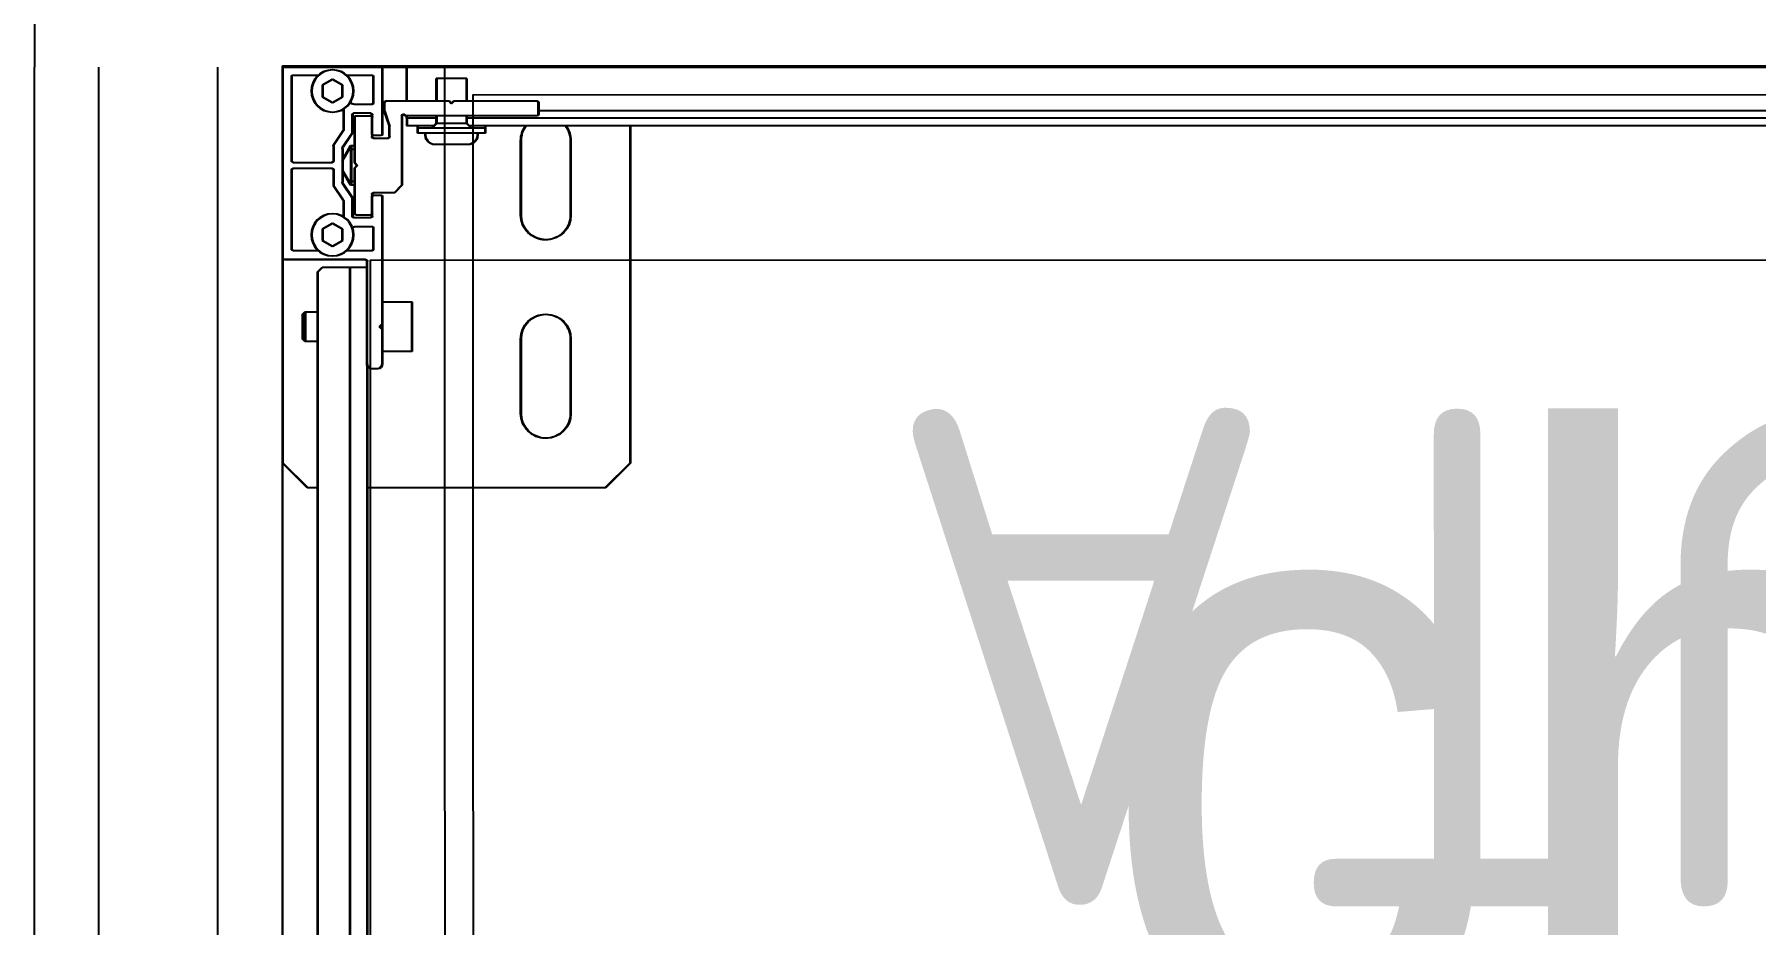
# Model space of a CAD drawing. Header units: centimetres. Extents: x 2648 to 12729, y 1890 to 6224.
# Drawn here: x 8892.79 to 8927.49, y 4584.8 to 4602.74 of the extents above; entities that cross this region are included whole.
import ezdxf

# ---------------------------------------------------------------- set-up
doc = ezdxf.new("R2010")
doc.units = ezdxf.units.CM
for name, color, linetype in [('B aménagement intérieur', 252, 'Continuous'), ('B Général', 252, 'Continuous'), ('C ANNOTATIONS-prestations', 252, 'Continuous'), ('D SURFACES-shab', 252, 'Continuous'), ('F REMPLISSAGE-vert clair', 252, 'Continuous'), ('F REMPLISSAGE-vert foncé', 252, 'Continuous'), ('MTI900_Alu', 252, 'Continuous')]:
    doc.layers.add(name, color=color, linetype=linetype)
doc.layers.add('prlm-CHAUFF', color=4, linetype='Continuous', lineweight=25)
doc.layers.add('prlm-ELEC-CFO', color=10, linetype='Continuous', lineweight=25)
doc.styles.add('prlm-elec-cfo', font='comic.ttf', dxfattribs={"height": 12})
doc.styles.get("Standard").update_dxf_attribs({"font": 'isocp.shx', "height": 15})

# ---------------------------------------------------------------- blocks, each defined once
blk = doc.blocks.new('B 80.Gaine 150_70')
at = {"layer": 'B Général', "linetype": 'Continuous', "flags": 128}
for points in [[(-70, 36.305), (19.5, 36.305), (19.5, -2.715), (-70, -2.715)], [(-70, -2.7), (-70, 36.3), (19.5, 36.3), (19.5, -2.7)]]:
    blk.add_lwpolyline(points, close=True, dxfattribs=at)
at = {"layer": 'C ANNOTATIONS-prestations'}
for p, q in [((-69.3, 1.435), (-69.3, 31.935)), ((-68.65, 1.335), (-68.65, 32.035)), ((-68.3, 3.285), (-68.3, 30.055)), ((-69.5, 5.785), (-70, 5.285)), ((-69.3, 5.785), (-69.5, 5.785)), ((-63.5, 5.785), (-68.3, 5.785)), ((-63, 5.285), (-63.5, 5.785)), ((-70, 5.285), (-70, 1.155)), ((-63, -1.515), (-63, 5.285)), ((-65.2, 4.285), (-65.2, 2.785)), ((-64.2, 2.785), (-64.2, 4.285)), ((-68.3, 3.285), (-68.3, 1.215)), ((-68.1, 3.385), (-68.2, 3.385)), ((-68, 2.585), (-68, 3.285)), ((-69.55, 2.835), (-69.6, 2.785)), ((-69.6, 2.785), (-69.6, 2.285)), ((-69.55, 2.235), (-69.55, 2.835)), ((-69.3, 2.835), (-69.55, 2.835)), ((-67.4, 3.035), (-68, 3.035)), ((-67.4, 2.035), (-67.4, 3.035)), ((-68.029, 2.556), (-68, 2.585)), ((-68, 2.485), (-68.029, 2.514)), ((-68, 2.485), (-68, 2.585)), ((-68, -0.085), (-68, 2.485)), ((-69.6, 2.285), (-69.55, 2.235)), ((-69.55, 2.235), (-69.3, 2.235)), ((-68, 2.035), (-67.4, 2.035)), ((-69.3, 1.435), (-69.2, 1.335)), ((-70, 1.155), (-70, -2.685)), ((-68.33, 1.185), (-69.97, 1.185)), ((-69.2, 1.335), (-68.65, 1.335)), ((-68.65, 1.335), (-68.3, 1.335)), ((-69.82, 0.975), (-69.82, -0.625)), ((-69.283, 1.005), (-69.79, 1.005)), ((-69.2, 0.8), (-69, 0.916)), ((-69.2, 0.57), (-69.2, 0.8)), ((-69, 0.916), (-68.8, 0.8)), ((-68.8, 0.8), (-68.8, 0.57)), ((-68.21, 1.005), (-68.717, 1.005)), ((-68.18, 0.545), (-68.18, 0.975)), ((-69, 0.454), (-69.2, 0.57)), ((-68.8, 0.57), (-69, 0.454)), ((-68.53, 0.515), (-68.21, 0.515)), ((-68.78, -0.001), (-68.78, 0.321)), ((-68.6, -0.065), (-68.6, 0.305)), ((-68.57, 0.335), (-68.23, 0.335)), ((-68.55, 0.255), (-68.55, -0.665)), ((-68.23, 0.285), (-68.52, 0.285)), ((-68.2, 0.305), (-68.2, -0.085)), ((-65.2, 0.285), (-65.2, -1.215)), ((-64.2, -1.215), (-64.2, 0.285)), ((-68.98, -0.311), (-68.785, -0.018)), ((-68.98, -0.625), (-68.98, -0.311)), ((-68.627, -0.315), (-68.8, -0.615)), ((-68.795, -0.357), (-68.6, -0.065)), ((-68.627, -1.115), (-68.627, -0.315)), ((-68.55, -0.315), (-68.627, -0.315)), ((-68.2, -0.135), (-68.2, -0.085)), ((-68.17, -0.115), (-68.03, -0.115)), ((-67.75, -0.165), (-68.17, -0.165)), ((-67.6, -0.315), (-67.75, -0.165)), ((-67.6, -1.715), (-67.6, -0.315)), ((-69.01, -0.655), (-69.79, -0.655)), ((-68.8, -1.056), (-68.8, -0.374)), ((-68.55, -0.392), (-68.671, -0.392)), ((-68.5, -0.715), (-68.55, -0.665)), ((-69.82, -0.805), (-69.82, -2.505)), ((-69.79, -0.775), (-69.01, -0.775)), ((-68.98, -1.11), (-68.98, -0.805)), ((-68.8, -0.815), (-68.627, -1.115)), ((-68.55, -1.038), (-68.671, -1.038)), ((-68.55, -0.765), (-68.5, -0.715)), ((-68.55, -0.765), (-68.55, -1.685)), ((-68.785, -1.412), (-68.975, -1.127)), ((-68.605, -1.357), (-68.795, -1.073)), ((-68.627, -1.115), (-68.55, -1.115)), ((-68.6, -1.735), (-68.6, -1.374)), ((-68.2, -1.345), (-68.2, -1.295)), ((-68.2, -1.345), (-68.2, -1.735)), ((-68.17, -1.265), (-67.88, -1.265)), ((-68.03, -1.315), (-68.17, -1.315)), ((-68, -2.685), (-68, -1.345)), ((-67.85, -1.295), (-67.85, -1.51)), ((-65.92, -1.365), (-67.28, -1.365)), ((-67.28, -1.365), (-67.28, -1.465)), ((-66.275, -1.135), (-66.925, -1.135)), ((-65.92, -1.465), (-65.92, -1.365)), ((-68.78, -1.851), (-68.78, -1.429)), ((-68.52, -1.715), (-68.23, -1.715)), ((-67.852, -1.52), (-67.948, -1.81)), ((-64.88, -1.715), (-67.54, -1.715)), ((-66.95, -1.515), (-67.5, -1.515)), ((-67.5, -1.665), (-67.5, -1.515)), ((-66.9, -1.665), (-67.5, -1.665)), ((-67.5, -1.665), (-67.5, -1.715)), ((-67.28, -1.465), (-67.28, -1.515)), ((-65.92, -1.465), (-67.28, -1.465)), ((-67, -1.465), (-66.9, -1.565)), ((-66.9, -1.565), (-66.3, -1.565)), ((-66.9, -1.565), (-66.9, -1.715)), ((-66.3, -1.565), (-66.2, -1.465)), ((-66.3, -1.715), (-66.3, -1.565)), ((15.8, -1.665), (-66.3, -1.665)), ((15.75, -1.515), (-66.25, -1.515)), ((-65.92, -1.515), (-65.92, -1.465)), ((-69.2, -2.1), (-69, -1.984)), ((-69, -1.984), (-68.8, -2.1)), ((-68.23, -1.765), (-68.57, -1.765)), ((-68.21, -1.945), (-68.556, -1.945)), ((-68.18, -2.505), (-68.18, -1.975)), ((-67.95, -1.82), (-67.95, -1.985)), ((-67.92, -2.015), (-66.65, -2.015)), ((-67.5, -2.015), (-67.5, -2.715)), ((-66.9, -2.015), (-66.9, -2.465)), ((-66.65, -2.015), (-66.6, -1.965)), ((-66.6, -1.965), (-66.55, -2.015)), ((-66.55, -2.015), (-64.88, -2.015)), ((-66.3, -2.465), (-66.3, -2.015)), ((-64.85, -1.985), (-64.85, -1.745)), ((14.35, -1.815), (-64.85, -1.815)), ((-69.2, -2.33), (-69.2, -2.1)), ((-69, -2.446), (-69.2, -2.33)), ((-68.8, -2.33), (-69, -2.446)), ((-68.8, -2.1), (-68.8, -2.33)), ((-70, -2.685), (-70, -2.715)), ((-70, -2.715), (-69.97, -2.715)), ((-69.97, -2.715), (-68.03, -2.715)), ((-69.79, -2.535), (-69.283, -2.535)), ((-68.717, -2.535), (-68.21, -2.535)), ((-68.03, -2.715), (-67.5, -2.715)), ((17, -2.715), (-67.5, -2.715)), ((-66.3, -2.465), (-66.9, -2.465))]:
    blk.add_line(p, q, dxfattribs=at)
at = {"layer": 'C ANNOTATIONS-prestations', "flags": 128}
for points in [[(-64.2, 4.285, 0.414214), (-64.7, 4.785, 0.414214), (-65.2, 4.285)], [(-68.2, 3.385, 0.198912), (-68.271, 3.356, 0.198912), (-68.3, 3.285)], [(-68, 3.285, 0.198912), (-68.029, 3.356, 0.198912), (-68.1, 3.385)], [(-65.2, 2.785, 0.414214), (-64.7, 2.285, 0.414214), (-64.2, 2.785)], [(-68.029, 2.556, 0.198912), (-68.038, 2.535, 0.198912), (-68.029, 2.514)], [(-69.97, 1.185, 0.198912), (-69.991, 1.176, 0.198912), (-70, 1.155)], [(-68.33, 1.185, 0.198912), (-68.309, 1.194, 0.198912), (-68.3, 1.215)], [(-69.79, 1.005, 0.198912), (-69.811, 0.996, 0.198912), (-69.82, 0.975)], [(-69.28, 1.005, 0.01196), (-69.281, 1.005, 0.01196), (-69.283, 1.005)], [(-68.717, 1.005, 0.01196), (-68.719, 1.005, 0.01196), (-68.72, 1.005)], [(-68.18, 0.975, 0.198912), (-68.189, 0.996, 0.198912), (-68.21, 1.005)], [(-64.2, 0.285, 0.414214), (-64.7, 0.785, 0.414214), (-65.2, 0.285)], [(-68.599, 0.543, 0.095961), (-68.568, 0.522, 0.095961), (-68.53, 0.515)], [(-68.21, 0.515, 0.198912), (-68.189, 0.524, 0.198912), (-68.18, 0.545)], [(-68.57, 0.335, 0.198912), (-68.591, 0.326, 0.198912), (-68.6, 0.305)], [(-68.52, 0.285, 0.198912), (-68.541, 0.276, 0.198912), (-68.55, 0.255)], [(-68.2, 0.305, 0.198912), (-68.209, 0.326, 0.198912), (-68.23, 0.335)], [(-68.2, 0.255, 0.198912), (-68.209, 0.276, 0.198912), (-68.23, 0.285)], [(-68.785, -0.018, 0.073633), (-68.781, -0.01, 0.073633), (-68.78, -0.001)], [(-68.2, -0.085, 0.198912), (-68.191, -0.106, 0.198912), (-68.17, -0.115)], [(-68.2, -0.135, 0.198912), (-68.191, -0.156, 0.198912), (-68.17, -0.165)], [(-68.03, -0.115, 0.198912), (-68.009, -0.106, 0.198912), (-68, -0.085)], [(-69.82, -0.625, 0.198912), (-69.811, -0.646, 0.198912), (-69.79, -0.655)], [(-69.01, -0.655, 0.198912), (-68.989, -0.646, 0.198912), (-68.98, -0.625)], [(-68.795, -0.357, 0.073633), (-68.799, -0.365, 0.073633), (-68.8, -0.374)], [(-69.79, -0.775, 0.198912), (-69.811, -0.784, 0.198912), (-69.82, -0.805)], [(-68.98, -0.805, 0.198912), (-68.989, -0.784, 0.198912), (-69.01, -0.775)], [(-68.98, -1.11, 0.073633), (-68.979, -1.119, 0.073633), (-68.975, -1.127)], [(-68.8, -1.056, 0.073633), (-68.799, -1.065, 0.073633), (-68.795, -1.073)], [(-68.6, -1.374, 0.073633), (-68.601, -1.365, 0.073633), (-68.605, -1.357)], [(-68.17, -1.265, 0.198912), (-68.191, -1.274, 0.198912), (-68.2, -1.295)], [(-68.17, -1.315, 0.198912), (-68.191, -1.324, 0.198912), (-68.2, -1.345)], [(-68, -1.345, 0.198912), (-68.009, -1.324, 0.198912), (-68.03, -1.315)], [(-67.85, -1.295, 0.198912), (-67.859, -1.274, 0.198912), (-67.88, -1.265)], [(-66.925, -1.135, 0.218554), (-67.077, -1.205, 0.218554), (-67.123, -1.365)], [(-67.123, -1.36, 0.003145), (-67.124, -1.362, 0.003145), (-67.124, -1.365)], [(-66.077, -1.365, 0.218554), (-66.123, -1.205, 0.218554), (-66.275, -1.135)], [(-66.076, -1.365, 0.003145), (-66.076, -1.362, 0.003145), (-66.077, -1.36)], [(-65.2, -1.215, 0.080612), (-65.174, -1.373, 0.080612), (-65.1, -1.515)], [(-64.3, -1.515, 0.080612), (-64.226, -1.373, 0.080612), (-64.2, -1.215)], [(-68.78, -1.429, 0.073633), (-68.781, -1.42, 0.073633), (-68.785, -1.412)], [(-68.55, -1.685, 0.198912), (-68.541, -1.706, 0.198912), (-68.52, -1.715)], [(-68.23, -1.715, 0.198912), (-68.209, -1.706, 0.198912), (-68.2, -1.685)], [(-67.852, -1.52, 0.040241), (-67.85, -1.515, 0.040241), (-67.85, -1.51)], [(-67.6, -1.715, 0.414214), (-67.57, -1.745, 0.414214), (-67.54, -1.715)], [(-64.85, -1.745, 0.198912), (-64.859, -1.724, 0.198912), (-64.88, -1.715)], [(-68.556, -1.945, 0.123554), (-68.604, -1.957, 0.123554), (-68.64, -1.99)], [(-68.6, -1.735, 0.198912), (-68.591, -1.756, 0.198912), (-68.57, -1.765)], [(-68.23, -1.765, 0.198912), (-68.209, -1.756, 0.198912), (-68.2, -1.735)], [(-68.18, -1.975, 0.198912), (-68.189, -1.954, 0.198912), (-68.21, -1.945)], [(-67.948, -1.81, 0.040241), (-67.95, -1.815, 0.040241), (-67.95, -1.82)], [(-67.95, -1.985, 0.198912), (-67.941, -2.006, 0.198912), (-67.92, -2.015)], [(-64.88, -2.015, 0.198912), (-64.859, -2.006, 0.198912), (-64.85, -1.985)], [(-70, -2.685, 0.198912), (-69.991, -2.706, 0.198912), (-69.97, -2.715)], [(-69.82, -2.505, 0.198912), (-69.811, -2.526, 0.198912), (-69.79, -2.535)], [(-69.283, -2.535, 0.01196), (-69.281, -2.535, 0.01196), (-69.28, -2.535)], [(-68.72, -2.535, 0.01196), (-68.719, -2.535, 0.01196), (-68.717, -2.535)], [(-68.21, -2.535, 0.198912), (-68.189, -2.526, 0.198912), (-68.18, -2.505)], [(-68.03, -2.715, 0.198912), (-68.009, -2.706, 0.198912), (-68, -2.685)]]:
    blk.add_lwpolyline(points, format="xyb", dxfattribs=at)
at = {"layer": 'C ANNOTATIONS-prestations'}
for centre in [(-69, 0.685), (-69, -2.215)]:
    blk.add_circle(centre, 0.425, dxfattribs=at)
blk = doc.blocks.new('xi.uta-yzen-d')
at = {"layer": 'prlm-CHAUFF', "ltscale": 50}
for points in [[(0, 30), (0, 0), (39, 0), (39, 30)], [(0.571, 29.429), (0.571, 0.571), (38.429, 0.571), (38.429, 29.429)], [(-40.5, 20.62), (-40.5, 3.9), (40.5, 3.9), (40.5, 20.62)]]:
    blk.add_lwpolyline(points, close=True, dxfattribs=at)
at = {"layer": 'prlm-CHAUFF', "ltscale": 50, "insert": (7.303, 16.894), "char_height": 10, "width": 139.79252, "attachment_point": 1}
blk.add_mtext('UTA', dxfattribs=at)
blk = doc.blocks.new('B 70.MTI900_Alu_390')
at = {"layer": 'MTI900_Alu', "color": 1, "linetype": 'Continuous'}
for p, q in [((-4.225, 0), (4.225, 0)), ((4.278, 0), (4.225, 0)), ((4.225, -0.07), (4.225, 0)), ((4.472, 0), (4.278, 0)), ((4.475, 0), (4.472, 0)), ((4.475, -0.003), (4.475, 0)), ((4.105, -0.025), (4.165, -0.025)), ((4.105, -0.025), (4.105, -0.07)), ((4.165, -0.07), (4.165, -0.025)), ((4.275, -0.003), (4.275, -0.137)), ((4.293, -0.021), (4.293, -0.074)), ((4.3467, -0.018), (4.296, -0.018)), ((4.355, -0.0385), (4.375, -0.0269)), ((4.375, -0.0269), (4.395, -0.0385)), ((4.454, -0.018), (4.4033, -0.018)), ((4.457, -0.191), (4.457, -0.021)), ((4.475, -0.387), (4.475, -0.003)), ((4.355, -0.0615), (4.355, -0.0385)), ((4.375, -0.0731), (4.355, -0.0615)), ((4.395, -0.0615), (4.375, -0.0731)), ((4.395, -0.0385), (4.395, -0.0615)), ((-3.96, -0.09), (3.96, -0.09)), ((3.96, -0.073), (3.96, -0.097)), ((4.13, -0.07), (3.963, -0.07)), ((3.963, -0.1), (4.229, -0.1)), ((4.105, -0.1), (4.105, -0.115)), ((4.135, -0.075), (4.13, -0.07)), ((4.14, -0.07), (4.135, -0.075)), ((4.267, -0.07), (4.14, -0.07)), ((4.165, -0.115), (4.165, -0.1)), ((4.225, -0.105), (4.225, -0.1)), ((4.235, -0.1), (4.235, -0.24)), ((4.2602, -0.1195), (4.2698, -0.0905)), ((4.27, -0.0895), (4.27, -0.073)), ((4.295, -0.137), (4.295, -0.098)), ((4.296, -0.077), (4.3306, -0.077)), ((4.298, -0.095), (4.332, -0.095)), ((4.327, -0.1), (4.298, -0.1)), ((4.33, -0.195), (4.33, -0.103)), ((4.335, -0.098), (4.335, -0.1341)), ((4.353, -0.0864), (4.353, -0.1286)), ((-4.105, -0.105), (4.105, -0.105)), ((-4.1, -0.12), (4.1, -0.12)), ((3.775, -0.12), (3.775, -0.8)), ((4.067, -0.12), (4.067, -0.125)), ((4.067, -0.125), (4.203, -0.125)), ((4.067, -0.125), (4.067, -0.135)), ((4.067, -0.135), (4.203, -0.135)), ((4.105, -0.115), (4.095, -0.125)), ((4.165, -0.115), (4.105, -0.115)), ((4.165, -0.105), (4.225, -0.105)), ((4.175, -0.125), (4.165, -0.115)), ((4.17, -0.12), (4.225, -0.12)), ((4.203, -0.125), (4.203, -0.12)), ((4.203, -0.135), (4.203, -0.125)), ((4.225, -0.105), (4.225, -0.12)), ((4.26, -0.142), (4.26, -0.1205)), ((4.295, -0.137), (4.295, -0.142)), ((4.3355, -0.1358), (4.3545, -0.1642)), ((4.3535, -0.1303), (4.3725, -0.1588)), ((3.895, -0.15), (3.895, -0.3)), ((3.995, -0.3), (3.995, -0.15)), ((4.1025, -0.158), (4.1675, -0.158)), ((4.292, -0.145), (4.263, -0.145)), ((4.278, -0.14), (4.292, -0.14)), ((4.3377, -0.16), (4.33, -0.16)), ((4.33, -0.1677), (4.3421, -0.1677)), ((4.3377, -0.16), (4.3377, -0.24)), ((4.355, -0.19), (4.3377, -0.16)), ((4.355, -0.1659), (4.355, -0.2341)), ((4.373, -0.1605), (4.373, -0.191)), ((4.33, -0.195), (4.325, -0.2)), ((4.325, -0.2), (4.33, -0.205)), ((4.33, -0.297), (4.33, -0.205)), ((4.454, -0.194), (4.376, -0.194)), ((4.376, -0.206), (4.454, -0.206)), ((4.235, -0.24), (4.25, -0.255)), ((4.33, -0.2323), (4.3421, -0.2323)), ((4.33, -0.24), (4.3377, -0.24)), ((4.3545, -0.2358), (4.335, -0.265)), ((4.3377, -0.24), (4.355, -0.21)), ((4.373, -0.2404), (4.3535, -0.2697)), ((4.373, -0.209), (4.373, -0.2404)), ((4.457, -0.369), (4.457, -0.209)), ((4.25, -0.255), (4.292, -0.255)), ((4.275, -0.263), (4.275, -0.52)), ((4.292, -0.26), (4.278, -0.26)), ((4.295, -0.258), (4.295, -0.263)), ((4.295, -0.302), (4.295, -0.263)), ((4.335, -0.265), (4.335, -0.302)), ((4.353, -0.2714), (4.353, -0.3036)), ((4.298, -0.3), (4.327, -0.3)), ((4.332, -0.305), (4.298, -0.305)), ((4.293, -0.326), (4.293, -0.369)), ((4.328, -0.323), (4.296, -0.323)), ((4.355, -0.3285), (4.375, -0.3169)), ((4.355, -0.3515), (4.355, -0.3285)), ((4.375, -0.3169), (4.395, -0.3285)), ((4.395, -0.3285), (4.395, -0.3515)), ((4.296, -0.372), (4.3467, -0.372)), ((4.375, -0.3631), (4.355, -0.3515)), ((4.395, -0.3515), (4.375, -0.3631)), ((4.4033, -0.372), (4.454, -0.372)), ((4.305, -0.6), (4.305, -0.393)), ((4.34, -0.405), (4.305, -0.405)), ((4.308, -0.39), (4.472, -0.39)), ((4.34, -0.405), (4.34, -3.475)), ((4.395, -0.405), (4.34, -0.405)), ((4.405, -0.415), (4.395, -0.405)), ((4.405, -0.415), (4.405, -3.465)), ((4.475, -0.8), (4.475, -0.387)), ((4.215, -0.475), (4.215, -0.575)), ((4.275, -0.475), (4.215, -0.475)), ((4.275, -0.52), (4.2779, -0.5229)), ((4.275, -0.52), (4.275, -0.53)), ((4.43, -0.495), (4.405, -0.495)), ((4.43, -0.495), (4.43, -0.555)), ((4.435, -0.5), (4.43, -0.495)), ((4.435, -0.55), (4.435, -0.5)), ((3.895, -0.55), (3.895, -0.7)), ((3.995, -0.7), (3.995, -0.55)), ((4.2779, -0.5271), (4.275, -0.53)), ((4.275, -0.53), (4.275, -0.6)), ((4.405, -0.555), (4.43, -0.555)), ((4.43, -0.555), (4.435, -0.55)), ((4.215, -0.575), (4.275, -0.575)), ((4.285, -0.61), (4.295, -0.61)), ((4.305, -0.6), (4.305, -3.277)), ((3.775, -0.8), (3.825, -0.85)), ((4.425, -0.85), (4.475, -0.8)), ((3.825, -0.85), (4.305, -0.85)), ((4.405, -0.85), (4.425, -0.85))]:
    blk.add_line(p, q, dxfattribs=at)
for centre in [(4.375, -0.05), (4.375, -0.34)]:
    blk.add_circle(centre, 0.0425, dxfattribs=at)
for centre, radius, start, end in [((4.278, -0.003), 0.003, 90, 180), ((4.472, -0.003), 0.003, 0, 90), ((4.296, -0.021), 0.003, 90, 180), ((4.3467, -0.021), 0.003, 84.5182, 90), ((4.4033, -0.021), 0.003, 90, 95.4818), ((4.454, -0.021), 0.003, 0, 90), ((3.963, -0.073), 0.003, 90, 180), ((3.963, -0.097), 0.003, 180, 270), ((4.232, -0.1), 0.003, 0, 180), ((4.267, -0.073), 0.003, 0, 90), ((4.267, -0.0895), 0.003, 341.5651, 0), ((4.296, -0.074), 0.003, 180, 270), ((4.298, -0.098), 0.003, 90, 180), ((4.298, -0.103), 0.003, 90, 180), ((4.327, -0.103), 0.003, 0, 90), ((4.3306, -0.067), 0.01, 270, 326.3475), ((4.332, -0.098), 0.003, 0, 90), ((3.945, -0.15), 0.05, 143.1301, 180), ((3.945, -0.15), 0.05, 0, 36.8699), ((4.1025, -0.138), 0.02, 171.3731, 270), ((4.1025, -0.133), 0.02, 185.7392, 187.1808), ((4.1675, -0.138), 0.02, 270, 8.6269), ((4.1675, -0.133), 0.02, 352.8192, 354.2608), ((4.263, -0.1205), 0.003, 161.5651, 180), ((4.278, -0.137), 0.003, 180, 270), ((4.292, -0.137), 0.003, 270, 0), ((4.338, -0.1341), 0.003, 180, 213.6901), ((4.356, -0.1286), 0.003, 180, 213.6901), ((4.263, -0.142), 0.003, 180, 270), ((4.292, -0.142), 0.003, 270, 0), ((4.352, -0.1659), 0.003, 0, 33.6901), ((4.37, -0.1605), 0.003, 0, 33.6901), ((4.376, -0.191), 0.003, 180, 270), ((4.376, -0.209), 0.003, 90, 180), ((4.454, -0.191), 0.003, 270, 0), ((4.454, -0.209), 0.003, 0, 90), ((4.352, -0.2341), 0.003, 326.3099, 0), ((4.278, -0.263), 0.003, 90, 180), ((4.292, -0.258), 0.003, 0, 90), ((4.292, -0.263), 0.003, 0, 90), ((4.356, -0.2714), 0.003, 146.3099, 180), ((3.945, -0.3), 0.05, 180, 0), ((4.298, -0.297), 0.003, 180, 270), ((4.298, -0.302), 0.003, 180, 270), ((4.327, -0.297), 0.003, 270, 0), ((4.332, -0.302), 0.003, 270, 0), ((4.296, -0.326), 0.003, 90, 180), ((4.328, -0.333), 0.01, 46.149, 90), ((4.296, -0.369), 0.003, 180, 270), ((4.3467, -0.369), 0.003, 270, 275.4818), ((4.4033, -0.369), 0.003, 264.5182, 270), ((4.454, -0.369), 0.003, 270, 0), ((4.308, -0.393), 0.003, 90, 180), ((4.472, -0.387), 0.003, 270, 0), ((3.945, -0.55), 0.05, 0, 180), ((4.2758, -0.525), 0.003, 315, 45), ((4.285, -0.6), 0.01, 180, 270), ((4.295, -0.6), 0.01, 270, 0), ((3.945, -0.7), 0.05, 180, 0)]:
    blk.add_arc(centre, radius, start, end, dxfattribs=at)

msp = doc.modelspace()

# ---------------------------------------------------------------- linework, layer by layer
at = {"layer": 'B aménagement intérieur', "linetype": 'Continuous'}
for p, q in [((8892.792, 4641.377), (8892.792, 4602.081)), ((8892.792, 4563.086), (8892.792, 4602.081)), ((8897.792, 4602.081), (8987.292, 4602.081)), ((8897.792, 4563.086), (8897.792, 4602.081))]:
    msp.add_line(p, q, dxfattribs=at)
at = {"layer": 'D SURFACES-shab', "lineweight": 18, "flags": 128}
msp.add_lwpolyline([(8892.792, 4497.471), (8892.792, 4634.378), (8848.263, 4634.378), (8848.263, 4701.389), (8853.263, 4701.389), (8853.263, 4641.385), (9036.796, 4641.385), (9036.796, 4883.389), (8452.485, 4883.389), (8452.485, 4497.471)], close=True, dxfattribs=at)
at = {"layer": 'F REMPLISSAGE-vert clair'}
for p, q in [((8894.092, 4563.086), (8894.092, 4602.081)), ((8896.492, 4563.086), (8896.492, 4602.081))]:
    msp.add_line(p, q, dxfattribs=at)
at = {"layer": 'F REMPLISSAGE-vert foncé', "linetype": 'Continuous'}
for p, q in [((8892.792, 4641.377), (8892.792, 4602.081)), ((8892.792, 4563.086), (8892.792, 4602.081)), ((8897.792, 4602.081), (8987.292, 4602.081)), ((8897.792, 4563.086), (8897.792, 4602.081))]:
    msp.add_line(p, q, dxfattribs=at)
at = {"layer": 'F REMPLISSAGE-vert foncé'}
for p, q in [((8894.092, 4563.086), (8894.092, 4602.081)), ((8896.492, 4563.086), (8896.492, 4602.081))]:
    msp.add_line(p, q, dxfattribs=at)

# ---------------------------------------------------------------- block references
at = {"layer": 'B aménagement intérieur', "xscale": -1, "rotation": 180}
msp.add_blockref('B 80.Gaine 150_70', (8967.792, 4599.386), dxfattribs=at)

# ---------------------------------------------------------------- next in the draw order: texts
at = {"layer": 'prlm-ELEC-CFO', "lineweight": 20, "insert": (8922.64, 4588.482), "char_height": 12, "attachment_point": 5, "line_spacing_factor": 0.8, "style": 'prlm-elec-cfo', "bg_fill": 3, "box_fill_scale": 1.1, "bg_fill_color": 256, "bg_fill_transparency": 0}
msp.add_mtext('ch', dxfattribs=at)

# ---------------------------------------------------------------- next in the draw order: block references
at = {"layer": 'prlm-CHAUFF', "xscale": -9.999999999999975, "yscale": 9.999999999999975, "zscale": 9.999999999999975, "rotation": 0.0001153397708542059}
msp.add_blockref('B 70.MTI900_Alu_390', (8942.557, 4602.101), dxfattribs=at)
at = {"layer": 'prlm-CHAUFF', "rotation": 180.0092038277529}
msp.add_blockref('xi.uta-yzen-d', (8940.057, 4602.094), dxfattribs=at)

doc.saveas('drawing.dxf')
